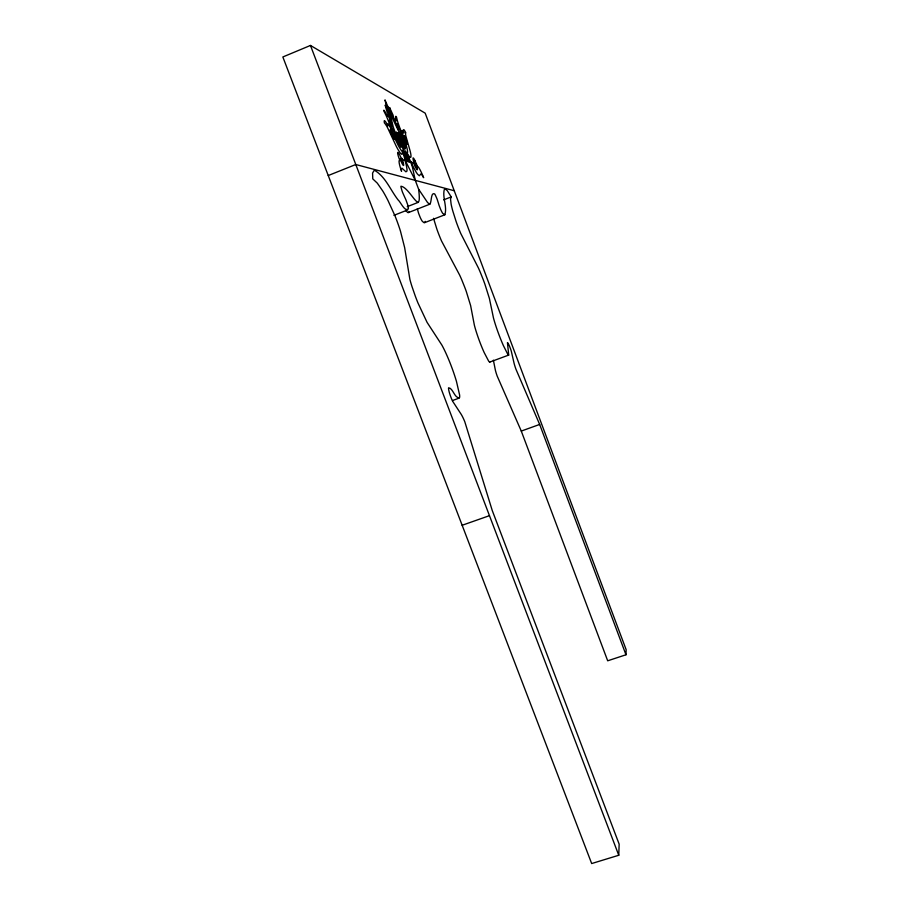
<?xml version="1.0" encoding="UTF-8"?>
<svg xmlns="http://www.w3.org/2000/svg" width="909" height="909" viewBox="0 0 909 909"><rect width="100%" height="100%" fill="white"/><g stroke="black" fill="none" stroke-linecap="round" stroke-linejoin="round"><path stroke-width="1.36" d="M493.382 360.169L495.36 370.088A11.522 1.545 69.8 0 0 495.848 371.94A10.044 1.341 69.8 0 0 496.473 373.985A11.101 1.488 69.8 0 0 497.189 376.076L521.277 431.071L607.689 660.798L625.971 654.775L626.153 649.696L425.185 113.159L310.458 45.45L282.847 56.972L591.679 863.55L618.756 855.267L619.154 844.154L492.269 510.574L464.817 421.81A15.987 2.738 70 0 0 463.635 419.049A14.43 2.466 70 0 0 462.397 416.481A16.589 2.841 70 0 0 461.204 414.334L452.591 401.176A9.988 1.716 69.8 0 1 450.932 397.267L450.625 396.46A10.544 1.807 69.8 0 1 449.319 392.415A9.783 1.682 69.8 0 1 448.819 390.393A8.17 1.398 69.8 0 1 448.591 389.12A6.636 1.136 69.8 0 1 448.614 387.791C453.137 388.188 454.466 398.324 459.443 397.79A15.896 2.659 69.7 0 0 459.67 396.79A17.669 2.954 69.7 0 0 459.59 394.904L456.443 381.337A38.678 6.533 69.6 0 0 453.455 372.065A39.894 6.749 69.6 0 0 450.762 364.736A39.053 6.602 69.6 0 0 447.546 356.862A36.337 6.136 69.6 0 0 444.603 350.397A33.235 5.59 69.6 0 0 441.842 345.034L427.071 322.354L417.981 303.015A42.598 7.022 69 0 1 415.265 296.016L411.947 286.426A32.826 5.443 69 0 1 409.902 279.472L404.641 247.6L400.483 231.216A37.917 6.283 68.4 0 0 398.233 224.455A32.065 5.295 68.4 0 0 394.745 215.297L388.029 200.616A47.757 7.965 68.5 0 0 382.723 190.958L377.292 183.141L372.77 178.88L372.576 173.108L373.94 170.699L375.065 170.597C385.836 177.278 390.597 190.356 398.222 200.071C400.437 201.696 405.107 212.695 408.368 208.74A10.226 1.534 68.5 0 0 408.221 207.025A8.931 1.341 68.5 0 0 407.539 204.32L405.925 199.855A7.738 1.159 68.5 0 0 404.846 197.503L402.562 192.367A8.772 1.307 68.5 0 1 401.869 190.322L401.13 187.674A6.602 0.977 68.5 0 1 400.926 186.254C410.141 187.209 422.242 219.274 418.64 189.254L415.288 180.368L406.243 162.484A10.692 1.466 68.4 0 1 404.925 159.018A12.794 1.761 68.4 0 1 404.073 156.45L403.437 154.246A15.623 2.148 68.4 0 1 402.812 151.576L402.676 150.201A5.329 0.739 68.4 0 1 403.766 151.144A5.113 0.704 68.4 0 1 404.187 151.905A5.499 0.761 68.4 0 1 405.096 153.871A4.772 0.659 68.4 0 1 406.141 156.7A4.363 0.602 68.4 0 1 406.482 157.905L406.516 158.939L404.073 153.03M406.107 153.826L408.243 159.53L407.618 158.802A4.25 0.579 68.4 0 1 406.482 156.439A4.818 0.659 68.4 0 1 405.573 154.019A5.34 0.727 68.4 0 1 404.948 151.655L404.937 151.576A5.363 0.727 68.4 0 1 404.994 150.86L405.05 150.837A5.079 0.693 68.4 0 1 405.55 151.28A6.999 0.954 68.4 0 1 405.982 151.939L406.562 152.973A15.612 2.136 68.4 0 1 408.05 155.928L409.095 158.234A12.715 1.738 68.4 0 1 410.232 160.927A10.567 1.443 68.4 0 1 411.743 165.052A14.476 1.977 68.4 0 1 412.527 167.551L415.288 180.368M404.13 153.064L404.766 156.2A4.522 0.625 68.4 0 0 405.278 157.484A5.636 0.773 68.4 0 0 407.05 161.063A4.761 0.659 68.4 0 0 407.425 161.575L407.721 161.609A5.897 0.807 68.4 0 0 407.732 161.098L407.471 159.62L408.402 161.325A5.886 0.807 68.4 0 0 408.834 161.961L409.22 162.166A4.75 0.648 68.4 0 0 409.266 161.825M490.11 361.566L489.758 362.089A11.544 1.568 69.7 0 1 489.315 361.873A12.817 1.75 69.6 0 1 488.61 361.032L484.213 352.612A27.531 3.727 69.6 0 1 481.429 346.102A28.349 3.829 69.6 0 1 479.327 340.682A27.781 3.761 69.6 0 1 477.202 334.648A25.941 3.511 69.6 0 1 475.566 329.501A23.804 3.227 69.6 0 1 474.35 325.092L470.623 305.583L466.237 291.323A31.372 4.295 69.3 0 0 464.408 286.426L461.749 279.813A23.873 3.25 69.2 0 0 459.636 275.063L441.535 240.987A26.997 3.625 68.9 0 1 439.422 235.92A22.998 3.102 68.9 0 1 436.854 229.068L433.525 218.308M425.367 221.387L424.071 222.716L422.39 221.376A8.624 1.239 68.7 0 1 421.401 219.819A7.545 1.091 68.7 0 1 420.219 217.444L418.708 213.604A6.545 0.943 68.7 0 1 418.129 211.638L417.311 208.775M409.255 211.547L407.993 212.615L406.084 211.081M424.639 222.66L444.842 214.774C447.41 206.718 442.274 197.844 444.262 189.572L445.455 189.095L447.33 190.708L451.205 196.901L450.534 199.071L451.114 204.082A33.724 4.022 69.1 0 0 452.739 210.808L456.136 221.569A23.055 2.761 69 0 0 458.704 228.443A27.065 3.238 69 0 0 460.795 233.545L478.373 267.905A23.929 2.897 69.3 0 1 480.452 272.677L483.099 279.313A31.44 3.829 69.3 0 1 484.917 284.233L489.406 298.482L493.462 317.923A23.85 2.875 69.6 0 0 494.723 322.331A25.997 3.136 69.6 0 0 496.371 327.467A27.849 3.352 69.6 0 0 498.518 333.523A28.418 3.42 69.6 0 0 500.609 338.966A27.6 3.318 69.6 0 0 503.359 345.511L507.631 353.987A12.84 1.557 69.7 0 0 508.301 354.84A11.567 1.398 69.7 0 0 508.71 355.078L507.449 342.636L508.029 343.17A5.681 0.67 69.7 0 1 508.415 343.875A6.806 0.807 69.7 0 1 509.006 345.09A7.352 0.875 69.7 0 1 510.097 347.715L510.301 348.261A6.954 0.829 69.7 0 1 511.278 351.09L514.062 363.191A11.544 1.375 69.9 0 0 514.574 365.032A10.067 1.204 69.8 0 0 515.21 367.088A11.124 1.329 69.9 0 0 515.926 369.179L539.662 424.446L625.971 654.775M408.448 212.57L429.821 204.195C431.82 202.139 430.661 191.856 434.638 193.867A5.693 0.739 68.8 0 1 435.388 195.219L436.468 197.583A7.567 0.977 68.8 0 1 437.195 199.355L438.558 203.639A6.568 0.841 68.8 0 0 439.161 205.604L440.66 209.456A7.556 0.966 68.8 0 0 441.819 211.854A8.647 1.102 68.8 0 0 442.763 213.433L444.842 214.774M328.24 175.539L355.783 164.518L454.25 190.742M407.243 206.673L418.481 202.264M393.915 215.342L407.755 209.911M443.672 199.855L451.205 196.901M489.758 362.089L508.71 355.078M452.591 400.517L459.056 398.142M521.277 431.071L539.662 424.446M462.147 525.277L489.462 515.664M429.821 204.195L427.628 202.627L418.64 189.254M406.153 153.791L407.925 157.155A4.477 0.614 68.4 0 1 408.459 158.609A5.602 0.761 68.4 0 1 409.266 161.825M390.984 130.544L392.552 135.396A4.215 0.591 68.2 0 0 392.87 135.759L393.097 135.555A4.795 0.67 68.2 0 0 392.995 134.759A6.147 0.864 68.2 0 0 391.245 129.521A6.533 0.909 68.2 0 0 390.018 126.851A7.59 1.057 68.2 0 0 389.279 125.51A8.329 1.17 68.2 0 0 388.575 124.476A7.579 1.057 68.2 0 0 387.745 124.272A7.34 1.023 68.2 0 0 387.779 125.044A6.545 0.92 68.2 0 0 387.95 125.931A10.806 1.523 68.2 0 0 386.939 123.965A11.931 1.682 68.2 0 0 385.507 121.636L384.621 120.692A8.033 1.136 68.1 0 0 384.302 120.783A9.408 1.329 68.2 0 0 384.223 121.431A11.897 1.682 68.2 0 0 384.427 122.988A19.112 2.727 68.2 0 1 385.484 124.272L386.473 125.783A12.953 1.841 68.2 0 1 387.779 128.158L396.199 146.144A20.896 2.897 68.2 0 0 398.335 150.076L400.153 152.837A19.555 2.716 68.2 0 0 401.267 154.019A17.112 2.375 68.3 0 0 401.937 154.235A19.032 2.636 68.2 0 0 402.278 153.632A21.1 2.932 68.2 0 0 402.244 151.519A22.509 3.079 68.2 0 1 400.449 149.19A21.918 3 68.2 0 1 398.165 145.292L393.949 136.623A7.658 1.068 68.2 0 1 394.256 137.918A5.988 0.841 68.2 0 1 394.37 138.679A4.806 0.67 68.2 0 1 394.222 139.122A6.056 0.852 68.2 0 1 393.665 138.634L393.427 138.293A5.681 0.795 68.2 0 1 392.779 137.179A4.659 0.648 68.2 0 1 391.813 135.123A5.499 0.773 68.2 0 1 391.006 133.009A5.045 0.704 68.2 0 1 390.2 129.669A4.329 0.602 68.2 0 1 390.416 129.498L391.438 131.18M415.186 161.041L414.777 160.223A7.522 1 68.5 0 0 414.265 159.28A6.783 0.898 68.5 0 0 413.64 158.325A5.738 0.761 68.5 0 0 413.163 157.939A6.67 0.886 68.5 0 0 413.027 158.223A7.522 1 68.5 0 0 413.515 160.973A6.499 0.864 68.5 0 0 413.902 162.234A4.977 0.659 68.5 0 0 414.356 163.506L415.163 165.461A4.647 0.614 68.5 0 0 416.106 167.233L416.549 167.654L415.538 163.984L416.992 167.54A4.556 0.602 68.5 0 1 417.379 169.21A5.238 0.704 68.5 0 1 417.356 169.71A5.749 0.761 68.5 0 1 416.674 169.279A6.738 0.898 68.5 0 1 416.129 168.404A7.42 0.989 68.5 0 1 414.356 164.699A7.772 1.034 68.5 0 1 413.402 162.279A20.782 2.784 68.4 0 1 413.141 163.211L410.868 161.461L412.368 164.915A17.601 2.352 68.5 0 0 413.822 167.926L415.992 171.835A24.975 3.318 68.4 0 0 417.674 174.323L419.367 175.755L420.822 173.937A13.76 1.829 68.7 0 1 421.56 174.505L422.276 175.448A19.112 2.545 68.7 0 1 423.651 177.698A11.556 1.534 68.6 0 0 422.719 175.403A13.283 1.761 68.6 0 0 421.469 172.642A13.828 1.841 68.6 0 0 418.924 167.892A12.317 1.636 68.6 0 0 417.686 166.461A10.988 1.454 68.6 0 0 417.367 166.449A7.567 1.011 68.5 0 0 416.436 163.915M310.458 45.45L618.756 855.267M391.04 130.396A4.806 0.67 68.2 0 1 391.495 131.044M415.14 161.154A6.499 0.864 68.5 0 1 416.367 163.961M401.312 140.77C399.926 138.941 401.983 143.122 401.71 141.077A5.124 0.693 68.3 0 0 400.88 138.27A4.715 0.636 68.3 0 0 399.778 135.6A5.886 0.795 68.3 0 0 399.244 134.498L398.937 133.93A4.886 0.659 68.3 0 0 398.426 133.146L398.153 132.862A4.886 0.659 68.3 0 0 397.983 132.919L397.937 133.191A6.863 0.932 68.3 0 0 398.369 135.498A6.92 0.943 68.3 0 0 396.892 132.725L396.585 132.305A4.931 0.67 68.3 0 0 396.347 132.066L396.176 132.078A4.931 0.67 68.3 0 0 396.165 132.714A5.795 0.795 68.3 0 0 396.256 133.191A5.931 0.807 68.3 0 0 396.426 133.907A4.75 0.648 68.3 0 0 397.472 137.009A5.238 0.716 68.3 0 0 398.506 139.338A4.659 0.636 68.3 0 0 398.869 140.031L399.585 140.906L397.881 135.748A4.568 0.625 68.3 0 1 399.415 138.747L400.165 140.713A4.818 0.659 68.3 0 1 400.494 141.793A6.215 0.852 68.3 0 1 400.801 144.02A5.454 0.75 68.3 0 1 400.403 143.952A6.999 0.954 68.3 0 1 399.892 143.327A8.749 1.193 68.3 0 1 398.596 141.077A8.897 1.216 68.3 0 1 396.847 137.259L393.256 127.01L389.711 112.523L399.869 133.793A15.76 2.148 68.3 0 1 401.153 137.066L402.073 139.622A8.817 1.193 68.3 0 1 403.017 142.883A8.67 1.17 68.3 0 1 403.255 144.679A6.92 0.943 68.3 0 1 403.119 145.031A5.386 0.727 68.3 0 1 402.687 144.804A6.17 0.841 68.3 0 1 401.358 142.577L400.971 141.759A4.704 0.636 68.3 0 1 400.574 140.861L399.835 138.895A4.59 0.625 68.3 0 1 399.278 136.577L401.312 140.77M405.55 147.61L405.334 148.849A10.738 1.454 68.3 0 1 404.448 148.212L403.755 143.577A13.919 1.886 68.3 0 0 402.687 139.941A12.351 1.67 68.3 0 0 401.789 137.35L401.244 135.907A6.852 0.92 68.3 0 0 400.653 134.475A8.011 1.079 68.3 0 0 400.733 133.805A9.124 1.227 68.2 0 0 400.358 131.782A8.09 1.091 68.3 0 0 400.017 130.544A6.545 0.875 68.3 0 0 399.585 129.203A5.318 0.716 68.3 0 0 398.074 125.499A4.647 0.625 68.3 0 0 397.619 124.59L396.847 123.579L398.46 128.942A4.909 0.659 68.2 0 1 397.937 128.078A4.534 0.602 68.2 0 1 396.983 126.078A5.181 0.693 68.2 0 1 395.608 122.295A6.636 0.886 68.3 0 1 395.267 120.931A8.249 1.102 68.3 0 1 395.142 120.068A8.772 1.17 68.3 0 1 395.176 119.306L395.415 119.227A5.011 0.67 68.2 0 1 396.46 120.727A7.545 1 68.3 0 1 396.04 119.249A10.749 1.42 68.3 0 1 395.665 117.477L395.642 116.454A6.045 0.795 68.3 0 1 396.494 117.068L397.426 120.874A13.351 1.761 68.3 0 0 398.312 123.692L403.244 137.35A13.43 1.807 68.3 0 1 403.948 139.577L405.55 147.61M403.641 135.555L403.846 136.611A4.465 0.591 68.4 0 1 403.891 136.214L405.925 141.19L405.403 140.759A4.545 0.602 68.3 0 1 404.869 139.816A5.806 0.773 68.3 0 1 402.687 134.612A6.17 0.818 68.3 0 1 402.028 132.294A7.147 0.943 68.3 0 1 401.846 131.26A7.851 1.045 68.4 0 1 401.88 130.589A7.147 0.943 68.3 0 1 402.755 131.157A6.92 0.92 68.3 0 1 403.369 132.157A6.158 0.818 68.3 0 1 403.891 133.157A9.976 1.307 68.4 0 1 403.528 131.566A11.01 1.443 68.4 0 1 403.403 129.964L403.732 129.635A7.408 0.977 68.4 0 1 404.198 130.067A8.692 1.148 68.4 0 1 404.823 130.987A10.999 1.443 68.4 0 1 405.823 132.794A17.396 2.272 68.4 0 0 405.573 133.418L405.584 134.407A11.84 1.545 68.4 0 0 405.914 136.202L410.095 150.86A20.362 2.727 68.3 0 1 410.743 153.78A21.248 2.841 68.3 0 1 410.982 156.314L410.936 156.757A18.828 2.522 68.3 0 1 410.561 157.371A16.476 2.204 68.4 0 1 409.914 157.109A18.316 2.454 68.3 0 1 408.982 156.075A20.282 2.716 68.3 0 1 407.232 153.371A22.146 2.988 68.3 0 0 407.562 151.894A21.566 2.909 68.3 0 0 407.152 148.815L405.221 141.361A7.227 0.954 68.4 0 0 405.903 142.758A5.67 0.75 68.4 0 0 406.403 143.645A4.545 0.602 68.4 0 0 406.959 144.361A5.749 0.761 68.4 0 0 407.232 144.224L407.243 143.997A5.374 0.716 68.4 0 0 407.13 143.156A4.397 0.579 68.4 0 0 406.63 141.384A5.204 0.693 68.4 0 0 405.903 139.418A4.761 0.636 68.4 0 0 404.153 135.839L403.664 135.452M402.573 162.825L400.301 158.802A4.511 0.636 68.4 0 0 400.551 159.768L401.585 162.518A4.852 0.682 68.4 0 0 402.607 164.495A5.568 0.784 68.4 0 0 403.107 165.199A6.113 0.864 68.4 0 0 403.676 165.154A7.158 1.011 68.4 0 0 403.63 164.393A7.897 1.114 68.3 0 0 402.698 160.802A8.272 1.17 68.3 0 0 401.801 158.302A21.623 3 68.3 0 0 403.028 159.779L403.994 160.314L404.562 159.302L405.641 162.688A18.566 2.602 68.3 0 1 406.368 165.54L406.971 169.085A26.543 3.727 68.3 0 1 406.937 171.142L405.903 171.824L402.108 168.279A14.964 2.148 68.5 0 0 401.562 168.495L401.414 169.244A20.714 2.977 68.5 0 0 401.551 171.301A12.544 1.795 68.4 0 1 400.721 168.847A14.362 2.057 68.4 0 1 399.869 165.961A14.953 2.136 68.4 0 1 399.062 161.393A13.328 1.909 68.4 0 1 399.517 160.438A11.885 1.693 68.4 0 1 399.983 160.688A8.079 1.148 68.3 0 1 398.926 157.95A7.147 1.011 68.3 0 1 398.006 154.996L397.824 154.2A8.033 1.136 68.4 0 1 397.676 153.337A7.249 1.023 68.3 0 1 397.676 152.553A6.147 0.864 68.3 0 1 398.028 152.462A7.147 1.011 68.3 0 1 398.506 152.985A8.045 1.136 68.3 0 1 400.392 156.382A6.942 0.977 68.3 0 1 401.028 157.802A5.306 0.75 68.3 0 1 401.573 159.166A4.193 0.591 68.4 0 1 402.255 161.166A4.943 0.693 68.3 0 1 402.573 162.825M389.836 120.977L392.199 126.067A5.056 0.693 68.2 0 0 392.165 125.431A4.67 0.648 68.2 0 0 391.677 123.59A5.34 0.739 68.2 0 0 390.143 119.658A6.84 0.943 68.2 0 0 389.347 118.045A8.522 1.17 68.2 0 0 388.722 116.92A9.079 1.25 68.2 0 0 387.938 115.738L387.484 115.307A5.181 0.716 68.2 0 0 387.336 116.261A7.92 1.102 68.1 0 0 386.541 114.545A11.328 1.579 68.1 0 0 385.371 112.307L384.416 110.784A6.352 0.875 68.1 0 0 383.643 110.568L385.961 115.238A14.26 1.988 68.1 0 1 387.359 118.42L393.063 132.941A13.76 1.886 68.2 0 0 394.142 135.396L400.778 147.076A10.931 1.5 68.3 0 0 401.437 147.042L400.301 145.258A17.476 2.386 68.3 0 1 399.062 143.054L398.176 141.293A14.033 1.92 68.3 0 1 396.335 137.259A12.476 1.704 68.3 0 1 395.222 134.521L394.665 133.044A6.977 0.954 68.3 0 1 394.176 131.612A8.215 1.125 68.2 0 1 393.415 130.544A9.351 1.284 68.2 0 1 392.052 128.033A8.295 1.136 68.2 0 1 391.393 126.601A6.727 0.92 68.2 0 1 390.756 125.135A5.477 0.75 68.2 0 1 389.484 121.431A4.784 0.659 68.2 0 1 389.302 120.624L389.37 119.954L389.836 120.977M403.744 149.724L401.914 144.883L403.744 149.724M389.904 111.239L387.166 105.751L388.234 110.375L386.643 106.853L384.962 99.91L389.904 111.239M394.37 120.329L391.086 113.636L389.541 107.489L393.006 114.966L394.37 120.329M388.722 112.432L385.189 105.183L387.075 111.966L390.131 118.261L388.722 112.432"/></g></svg>
